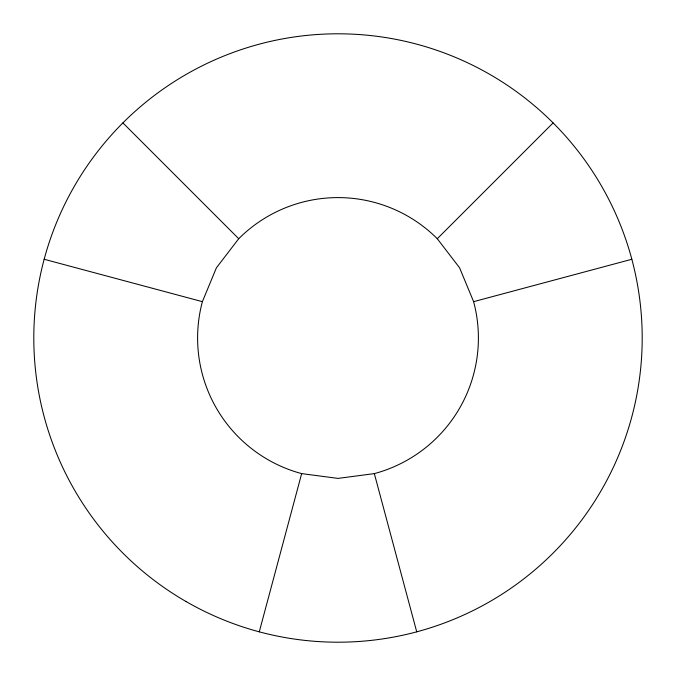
<?xml version="1.0" encoding="UTF-8"?>
<svg xmlns="http://www.w3.org/2000/svg" width="676" height="676" viewBox="0 0 676 676"><rect width="100%" height="100%" fill="white"/><g stroke="black" fill="none" stroke-linecap="round" stroke-linejoin="round"><path stroke-width="1.01" d="M259.271 631.832L301.665 473.614A140.397 140.397 0 0 1 202.386 301.665L44.168 259.271M202.386 301.665L216.413 267.797L238.721 238.721A140.397 140.397 0 0 1 437.279 238.721L553.103 122.897M416.729 631.832L374.335 473.614A140.397 140.397 0 0 0 473.614 301.665L631.832 259.271M374.335 473.614L338 478.397L301.665 473.614M122.897 122.897L238.721 238.721M437.279 238.721L459.587 267.797L473.614 301.665M185.9 601.446A304.2 304.2 0 0 0 642.2 338A304.2 304.2 0 0 0 185.9 74.554A304.2 304.2 0 0 0 185.9 601.446"/></g></svg>
